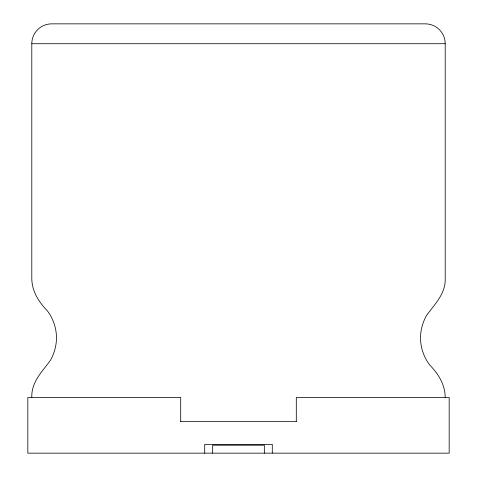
<?xml version="1.0" encoding="UTF-8"?>
<svg xmlns="http://www.w3.org/2000/svg" width="477" height="477" viewBox="0 0 477 477"><rect width="100%" height="100%" fill="white"/><g stroke="black" fill="none" stroke-linecap="round" stroke-linejoin="round"><path stroke-width="0.72" d="M31.798 397.502C31.208 381.856 42.244 371.78 50.526 360.159C54.354 353.374 56.417 345.67 56.495 337.877C56.435 328.134 53.168 318.511 47.289 310.742C38.655 301.947 31.792 290.958 31.798 278.252L31.798 43.723A19.873 19.873 0 0 1 51.677 23.85L425.323 23.85A19.873 19.873 0 0 1 445.202 43.723L445.202 278.252C445.792 293.892 434.756 303.968 426.474 315.589C422.646 322.374 420.583 330.084 420.505 337.877C420.565 347.62 423.832 357.237 429.711 365.006C438.345 373.801 445.208 384.796 445.202 397.502M31.798 43.723L445.202 43.723M180.539 421.352L296.461 421.352M296.295 421.352L296.295 397.502L449.173 397.502L449.173 453.15L27.827 453.15L27.827 397.502L180.705 397.502L180.705 421.352M272.289 453.15L272.289 444.403L204.711 444.403L204.711 453.15M264.336 453.15L264.336 445.202L212.664 445.202L212.664 453.15"/></g></svg>
